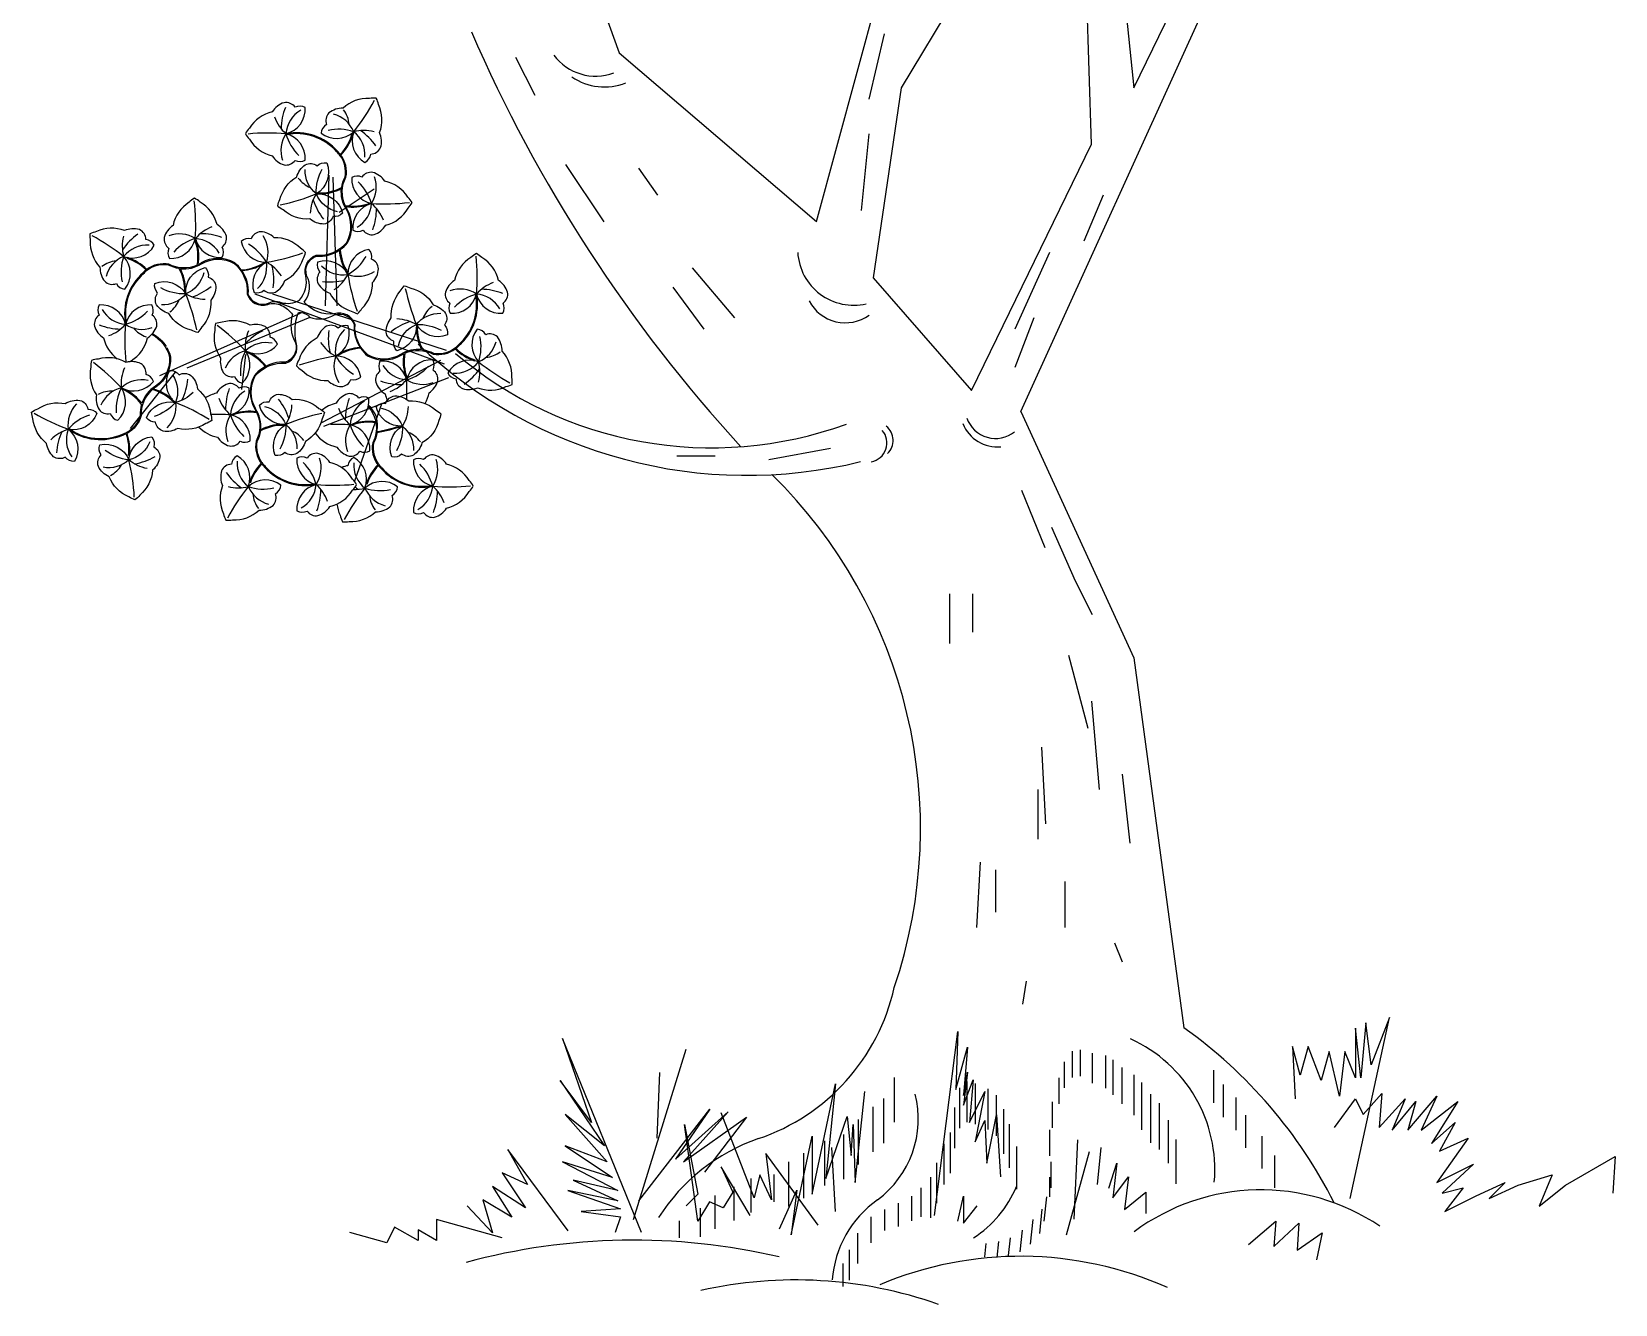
# Model space of a CAD drawing. Header units: millimetres. Extents: x 234.09 to 238.61, y 162.01 to 166.57.
# Drawn here: x 235.696 to 238.304, y 162.01 to 164.106 of the extents above; entities that cross this region are included whole.
import ezdxf

# ---------------------------------------------------------------- set-up
doc = ezdxf.new("R2010")
doc.units = ezdxf.units.MM
for name, color, linetype in [('62', 62, 'Continuous'), ('63', 63, 'Continuous'), ('CauleArvore', 253, 'Continuous')]:
    doc.layers.add(name, color=color, linetype=linetype)

msp = doc.modelspace()

# ---------------------------------------------------------------- linework, layer by layer
at = {"layer": '62'}
for p, q in [((237.867, 162.1844), (237.9319, 162.4822)), ((237.8843, 162.3829), (237.8757, 162.4649)), ((237.8757, 162.4649), (237.8757, 162.3829)), ((237.893, 162.4736), (237.8843, 162.3829)), ((237.9016, 162.4045), (237.893, 162.4736)), ((237.9319, 162.4822), (237.9016, 162.4045)), ((236.7001, 162.1283), (236.5704, 162.4477)), ((236.5704, 162.4477), (236.618, 162.3095)), ((237.1826, 162.1564), (237.2209, 162.4592)), ((237.2209, 162.4592), (237.2177, 162.3636)), ((236.6871, 162.1498), (236.7736, 162.4304)), ((237.2177, 162.3636), (237.2369, 162.4337)), ((237.2369, 162.4337), (237.2305, 162.354)), ((237.7849, 162.3872), (237.7719, 162.4347)), ((237.7719, 162.4347), (237.7763, 162.3484)), ((237.7979, 162.4347), (237.7849, 162.3872)), ((237.8195, 162.3786), (237.7979, 162.4347)), ((237.8324, 162.4261), (237.8195, 162.3786)), ((237.8497, 162.3527), (237.8324, 162.4261)), ((237.8584, 162.4261), (237.8497, 162.3527)), ((237.8757, 162.3829), (237.8584, 162.4261)), ((236.726, 162.2836), (236.7303, 162.3916)), ((237.2305, 162.354), (237.2369, 162.3923)), ((237.2369, 162.3923), (237.2305, 162.3381)), ((236.618, 162.3095), (236.5661, 162.3786)), ((236.5661, 162.3786), (236.6396, 162.2707)), ((236.9815, 162.1914), (237.0198, 162.3732)), ((237.0198, 162.3732), (237.0039, 162.2169)), ((237.0518, 162.2106), (237.0677, 162.3604)), ((237.2305, 162.3381), (237.2465, 162.3795)), ((237.2465, 162.3795), (237.2401, 162.3094)), ((237.2401, 162.3094), (237.2656, 162.3604)), ((237.2656, 162.3604), (237.2497, 162.2775)), ((237.8411, 162.3009), (237.8757, 162.3484)), ((237.8757, 162.3484), (237.8886, 162.3225)), ((237.8886, 162.3225), (237.9189, 162.357)), ((237.9189, 162.357), (237.9146, 162.3009)), ((237.9146, 162.3009), (237.9578, 162.3484)), ((237.9578, 162.3484), (237.9362, 162.2966)), ((237.9362, 162.2966), (237.9751, 162.3441)), ((237.9621, 162.2966), (238.0096, 162.3527)), ((237.9751, 162.3441), (237.9621, 162.2966)), ((238.0096, 162.3527), (237.9837, 162.2966)), ((237.9837, 162.2966), (238.0442, 162.3441)), ((238.0442, 162.3441), (238.001, 162.275)), ((236.6396, 162.2707), (236.5747, 162.3225)), ((236.5747, 162.3225), (236.6439, 162.2448)), ((236.6958, 162.1801), (236.8125, 162.3311)), ((236.8125, 162.3311), (236.7563, 162.2491)), ((236.7563, 162.2491), (236.8427, 162.3268)), ((236.8427, 162.3268), (236.7692, 162.2448)), ((236.7692, 162.2448), (236.873, 162.3182)), ((236.7932, 162.1468), (236.7709, 162.3062)), ((236.7709, 162.3062), (236.7932, 162.1914)), ((236.873, 162.3182), (236.8038, 162.2275)), ((236.8858, 162.1851), (236.8315, 162.3253)), ((237.0039, 162.2169), (237.039, 162.319)), ((237.039, 162.319), (237.0454, 162.2552)), ((237.0454, 162.2552), (237.0486, 162.3062)), ((237.0486, 162.3062), (237.0518, 162.2106)), ((237.2497, 162.2775), (237.2656, 162.3126)), ((237.2656, 162.3126), (237.2688, 162.2424)), ((237.2688, 162.2424), (237.2848, 162.3221)), ((237.2848, 162.3221), (237.2911, 162.2201)), ((238.001, 162.275), (238.0399, 162.3095)), ((238.0399, 162.3095), (238.014, 162.2621)), ((236.9464, 162.1245), (236.9815, 162.2871)), ((236.9815, 162.2871), (236.9815, 162.1914)), ((237.4124, 162.15), (237.4188, 162.2807)), ((238.0615, 162.2836), (238.0096, 162.2103)), ((238.014, 162.2621), (238.0615, 162.2836)), ((236.5793, 162.1309), (236.4804, 162.2648)), ((236.4804, 162.2648), (236.5123, 162.2074)), ((236.6439, 162.2448), (236.5747, 162.2707)), ((236.5747, 162.2707), (236.6525, 162.2189)), ((236.9911, 162.1404), (236.9049, 162.2584)), ((236.9049, 162.2584), (236.9145, 162.1819)), ((237.0198, 162.1628), (237.0134, 162.268)), ((237.3997, 162.1245), (237.438, 162.2616)), ((237.4508, 162.2074), (237.4571, 162.268)), ((238.2214, 162.2059), (238.3035, 162.2534)), ((238.3035, 162.2534), (238.2992, 162.193)), ((236.6525, 162.2189), (236.5704, 162.2448)), ((236.5704, 162.2448), (236.6612, 162.1973)), ((236.8794, 162.1564), (236.8315, 162.2361)), ((236.8315, 162.2361), (236.8507, 162.1946)), ((237.4699, 162.201), (237.4827, 162.2424)), ((237.4827, 162.2424), (237.4763, 162.1851)), ((238.0096, 162.2103), (238.0702, 162.2405)), ((238.0702, 162.2405), (238.0183, 162.193)), ((236.5091, 162.1691), (236.4548, 162.2042)), ((236.4548, 162.2042), (236.4868, 162.1532)), ((236.5123, 162.2074), (236.4708, 162.2265)), ((236.4708, 162.2265), (236.5091, 162.1691)), ((236.6612, 162.1973), (236.5877, 162.2146)), ((236.5877, 162.2146), (236.6612, 162.1801)), ((236.8953, 162.2233), (236.8858, 162.1851)), ((236.9145, 162.1819), (236.8953, 162.2233)), ((237.4763, 162.1851), (237.5018, 162.2201)), ((237.5018, 162.2201), (237.4954, 162.1659)), ((238.0183, 162.193), (238.0529, 162.2016)), ((238.0529, 162.2016), (238.0226, 162.1628)), ((238.0745, 162.1887), (238.122, 162.2103)), ((238.122, 162.2103), (238.0961, 162.1844)), ((238.0961, 162.1844), (238.1436, 162.2059)), ((238.1436, 162.2059), (238.1998, 162.2232)), ((238.1998, 162.2232), (238.1782, 162.1714)), ((238.1782, 162.1714), (238.2214, 162.2059)), ((236.4868, 162.1532), (236.4389, 162.1819)), ((236.4389, 162.1819), (236.4548, 162.1277)), ((236.6612, 162.1801), (236.5791, 162.1973)), ((236.5791, 162.1973), (236.6655, 162.1671)), ((236.7932, 162.1914), (236.774, 162.1723)), ((236.8123, 162.1787), (236.7932, 162.1468)), ((236.8347, 162.1691), (236.8123, 162.1787)), ((236.8507, 162.1946), (236.8347, 162.1691)), ((236.9273, 162.1341), (236.956, 162.1978)), ((236.956, 162.1978), (236.9464, 162.1245)), ((237.2209, 162.1468), (237.2305, 162.1883)), ((237.2305, 162.1883), (237.2305, 162.1436)), ((237.4954, 162.1659), (237.5305, 162.1946)), ((237.5305, 162.1946), (237.5305, 162.1596)), ((238.0226, 162.1628), (238.0745, 162.1887)), ((236.471, 162.1196), (236.363, 162.1498)), ((236.363, 162.1498), (236.363, 162.1153)), ((236.4548, 162.1277), (236.4133, 162.1723)), ((236.6655, 162.1671), (236.6007, 162.1628)), ((236.6007, 162.1628), (236.6655, 162.1542)), ((236.6655, 162.1542), (236.6569, 162.1283)), ((237.2305, 162.1436), (237.2528, 162.1723)), ((236.2809, 162.111), (236.2203, 162.1283)), ((236.2938, 162.1369), (236.2809, 162.111)), ((236.3327, 162.1153), (236.2938, 162.1369)), ((236.363, 162.1153), (236.3327, 162.1326)), ((236.3327, 162.1326), (236.3327, 162.1153)), ((237.6997, 162.1086), (237.7444, 162.1468)), ((237.7444, 162.1468), (237.7412, 162.1054)), ((237.7412, 162.1054), (237.7827, 162.1436)), ((237.7827, 162.1436), (237.7795, 162.099)), ((237.7795, 162.099), (237.821, 162.1277)), ((237.821, 162.1277), (237.8114, 162.0831))]:
    msp.add_line(p, q, dxfattribs=at)
for points in [[(236.2599, 163.9411, 0.127493), (236.2264, 163.941, 0.236268), (236.1932, 163.9699)], [(236.2449, 163.8991, 0.249386), (236.2264, 163.941, 0.13922), (236.1845, 163.9433, 0.13922)], [(236.1553, 163.8067, -0.127493), (236.1649, 163.8387, -0.236268), (236.1466, 163.8788)], [(236.1998, 163.8092, -0.249386), (236.1649, 163.8387, -0.13922), (236.1746, 163.8796, -0.13922)], [(236.2322, 163.7837, 0.249386), (236.2558, 163.8229, 0.13922), (236.2336, 163.8585, 0.13922)], [(236.2752, 163.7955, 0.127493), (236.2558, 163.8229, 0.236268), (236.2604, 163.8667)], [(235.8474, 163.769, 0.127493), (235.8476, 163.7356, 0.236268), (235.8186, 163.7024)], [(235.993, 163.7843, 0.127493), (235.9657, 163.765, 0.236268), (235.9219, 163.7696)], [(236.1074, 163.7035, 0.127493), (236.0826, 163.726, 0.236268), (236.0774, 163.7697)], [(235.8894, 163.754, 0.249386), (235.8476, 163.7356, 0.13922), (235.8453, 163.6937, 0.13922)], [(236.0048, 163.7413, 0.249386), (235.9657, 163.765, 0.13922), (235.9301, 163.7428, 0.13922)], [(236.0681, 163.6826, 0.249386), (236.0826, 163.726, 0.13922), (236.0531, 163.7558, 0.13922)], [(236.1734, 163.7204, 0.249386), (236.2168, 163.706, 0.13922), (236.2467, 163.7355, 0.13922)], [(235.9794, 163.7089, -0.249386), (235.9498, 163.674, -0.13922), (235.909, 163.6837, -0.13922)], [(236.1944, 163.6811, 0.127493), (236.2168, 163.706, 0.236268), (236.2606, 163.7111)], [(235.9819, 163.6645, -0.127493), (235.9498, 163.674, -0.236268), (235.9098, 163.6557)], [(236.2975, 163.6332, -0.127493), (236.3296, 163.6236, -0.236268), (236.3696, 163.642)], [(236.053, 163.6134, 0.127493), (236.0483, 163.5803, 0.236268), (236.0149, 163.5516)], [(236.2113, 163.6151, 0.249386), (236.1968, 163.5717, 0.13922), (236.2263, 163.5418, 0.13922)], [(236.3, 163.5887, -0.249386), (236.3296, 163.6236, -0.13922), (236.3704, 163.614, -0.13922)], [(236.0923, 163.5926, 0.249386), (236.0483, 163.5803, 0.13922), (236.04, 163.5391, 0.13922)], [(236.172, 163.5941, 0.127493), (236.1968, 163.5717, 0.236268), (236.202, 163.528)], [(236.39, 163.5436, 0.249386), (236.4319, 163.5621, 0.13922), (236.4341, 163.604, 0.13922)], [(236.432, 163.5286, 0.127493), (236.4319, 163.5621, 0.236268), (236.4608, 163.5953)], [(235.8489, 163.5524, 0.127493), (235.8439, 163.5193, 0.236268), (235.8103, 163.4908)], [(235.8881, 163.5312, 0.249386), (235.8439, 163.5193, 0.13922), (235.8353, 163.4782, 0.13922)], [(235.9282, 163.5405, -0.249386), (235.933, 163.495, -0.13922), (235.8977, 163.4722, -0.13922)], [(236.2746, 163.5563, 0.249386), (236.3137, 163.5327, 0.13922), (236.3494, 163.5549, 0.13922)], [(236.2864, 163.5134, 0.127493), (236.3137, 163.5327, 0.236268), (236.3575, 163.5281)], [(235.9621, 163.5115, -0.127493), (235.933, 163.495, -0.236268), (235.9185, 163.4534)], [(236.0472, 163.514, 0.249386), (236.0236, 163.4748, 0.13922), (236.0458, 163.4392, 0.13922)], [(236.0042, 163.5021, 0.127493), (236.0236, 163.4748, 0.236268), (236.019, 163.431)], [(236.0796, 163.4885, -0.249386), (236.1145, 163.4589, -0.13922), (236.1048, 163.4181, -0.13922)], [(236.1241, 163.491, -0.127493), (236.1145, 163.4589, -0.236268), (236.1328, 163.4189)], [(236.2013, 163.4856, 0.127493), (236.2206, 163.4583, 0.236268), (236.216, 163.4145)], [(236.2442, 163.4975, 0.249386), (236.2206, 163.4583, 0.13922), (236.2428, 163.4227, 0.13922)], [(236.2716, 163.4859, -0.249386), (236.3065, 163.4563, -0.13922), (236.2968, 163.4155, -0.13922)], [(236.3161, 163.4884, -0.127493), (236.3065, 163.4563, -0.236268), (236.3248, 163.4163)], [(235.8907, 163.4306, -0.249386), (235.8562, 163.4006, -0.13922), (235.8173, 163.4163, -0.13922)], [(235.8864, 163.3863, -0.127493), (235.8562, 163.4006, -0.236268), (235.8138, 163.3885)], [(236.0345, 163.3985, 0.249386), (236.053, 163.3567, 0.13922), (236.0949, 163.3544, 0.13922)], [(236.2265, 163.3959, 0.249386), (236.245, 163.3541, 0.13922), (236.2869, 163.3518, 0.13922)], [(236.0195, 163.3566, 0.127493), (236.053, 163.3567, 0.236268), (236.0862, 163.3277)], [(236.2255, 163.352, 0.073906), (236.245, 163.3541, 0.236268), (236.2782, 163.3252)]]:
    msp.add_lwpolyline(points, format="xyb", dxfattribs=at)
for centre, radius, start, end in [((236.2055, 163.945), 0.0985, 158.483, 179.4589), ((236.1634, 163.934), 0.0487, 119.6574, 175.67), ((236.1726, 163.9487), 0.0467, 5.6141, 37.1536), ((235.9631, 164.1526), 0.3378, 321.2118, 331.7714), ((236.159, 163.9877), 0.0667, 199.4906, 228.5531), ((236.0857, 163.6011), 0.3378, 85.0591, 95.6188), ((236.1557, 163.9103), 0.0492, 146.1879, 199.3614), ((236.1891, 163.9574), 0.0768, 194.8643, 226.5674), ((236.182, 163.8616), 0.0985, 34.6356, 55.6115), ((236.1727, 163.8925), 0.0467, 216.393, 247.9324), ((235.6285, 163.7868), 0.3378, 356.2981, 6.8577), ((236.0365, 164.1512), 0.3378, 281.7752, 292.3348), ((236.2536, 163.8589), 0.0985, 197.935, 218.9109), ((236.2777, 164.16), 0.3378, 266.2981, 276.8577), ((236.1654, 163.8136), 0.0985, 339.7219, 0.6979), ((235.6359, 163.4722), 0.3378, 51.2118, 61.7714), ((235.9269, 163.6911), 0.0985, 124.6356, 145.6115), ((235.9749, 163.6745), 0.0985, 69.7219, 90.6979), ((236.0299, 164.0597), 0.3378, 278.9788, 289.5384), ((235.8398, 163.6817), 0.0467, 95.6141, 127.1536), ((236.0368, 163.7922), 0.079, 273.5334, 303.1581), ((235.9963, 163.6971), 0.0985, 352.4026, 13.3785), ((236.092, 163.7028), 0.3378, 355.0591, 5.6188), ((236.1879, 163.7922), 0.0985, 262.4026, 283.3785), ((236.5505, 163.7587), 0.3378, 188.9788, 199.5384), ((236.4785, 163.6296), 0.0667, 109.4906, 138.5531), ((235.896, 163.6819), 0.0467, 306.393, 337.9324), ((235.6373, 163.5456), 0.3378, 11.7752, 22.3348), ((235.9297, 163.7627), 0.0985, 287.935, 308.9109), ((236.6421, 163.752), 0.3378, 191.7752, 202.3348), ((236.4012, 163.6328), 0.0492, 56.1879, 109.3614), ((236.4483, 163.5994), 0.0768, 104.8643, 136.5674), ((236.4249, 163.6251), 0.0487, 29.6574, 85.67), ((236.4358, 163.583), 0.0985, 68.483, 89.4589), ((235.8545, 163.6725), 0.0487, 209.6574, 265.67), ((235.8312, 163.6982), 0.0768, 284.8643, 316.5674), ((236.3834, 163.6158), 0.0467, 126.393, 157.9324), ((235.8436, 163.7146), 0.0985, 248.483, 269.4589), ((235.8009, 163.6681), 0.0667, 289.4906, 318.5531), ((236.1874, 163.5949), 0.3378, 175.0591, 185.6188), ((235.8782, 163.6648), 0.0492, 236.1879, 289.3614), ((235.8999, 163.6475), 0.0467, 219.4615, 251.001), ((235.801, 163.3501), 0.3378, 42.9618, 53.5214), ((236.1204, 163.5249), 0.0985, 116.3856, 137.3616), ((236.2831, 163.6006), 0.0985, 172.4026, 193.3785), ((236.3497, 163.5349), 0.0985, 107.935, 128.9109), ((235.5949, 163.2909), 0.3378, 42.5222, 53.0818), ((236.2496, 163.238), 0.3378, 98.9788, 109.5384), ((236.6435, 163.8254), 0.3378, 231.2118, 241.7714), ((236.4396, 163.6159), 0.0467, 275.6141, 307.1536), ((235.855, 163.5418), 0.0985, 334.1591, 355.1351), ((236.6509, 163.5109), 0.3378, 176.2981, 181.7574), ((236.3525, 163.6065), 0.0985, 304.6356, 325.6115), ((235.8281, 163.4672), 0.0467, 86.9246, 118.464), ((236.114, 163.4841), 0.0985, 159.7219, 180.6979), ((236.3045, 163.6232), 0.0985, 249.7219, 270.6979), ((235.8052, 163.4584), 0.0492, 135.4956, 188.6691), ((235.8095, 163.1805), 0.3378, 57.9993, 68.5589), ((236.0258, 163.4388), 0.0985, 17.935, 38.9109), ((236.3111, 163.4676), 0.0985, 159.7219, 180.6979), ((235.8732, 163.768), 0.3378, 239.2382, 249.7979), ((235.8154, 163.4016), 0.0768, 108.2896, 139.9927), ((236.0018, 163.1377), 0.3378, 86.2981, 91.8134), ((236.2429, 163.1464), 0.3378, 101.7752, 112.3348), ((236.1988, 163.1212), 0.3378, 86.2981, 91.8134), ((235.7753, 163.387), 0.0667, 106.3039, 135.3664), ((235.8355, 163.4059), 0.0985, 155.3981, 176.374), ((235.8021, 163.4337), 0.0487, 159.187, 215.1996), ((236.1067, 163.4051), 0.0467, 36.393, 67.9324), ((236.2987, 163.4025), 0.0467, 36.393, 67.9324), ((235.8497, 163.4913), 0.0985, 279.2455, 300.2214), ((236.1237, 163.3874), 0.0492, 326.1879, 19.3614), ((236.3157, 163.3848), 0.0492, 326.1879, 19.3614), ((235.8042, 163.4164), 0.0467, 297.7034, 329.2429), ((235.5279, 163.3209), 0.3378, 3.0856, 13.6452), ((236.0974, 163.436), 0.0985, 214.6356, 235.6115), ((236.0903, 163.3403), 0.0768, 14.8643, 46.5674), ((236.2823, 163.3377), 0.0768, 14.8643, 46.5674), ((236.3163, 163.145), 0.3378, 141.2118, 151.7714), ((236.116, 163.3637), 0.0487, 299.6574, 355.67), ((236.1937, 163.6966), 0.3378, 265.0591, 275.6188), ((236.1204, 163.31), 0.0667, 19.4906, 48.5531), ((236.0739, 163.3527), 0.0985, 338.483, 359.4589), ((236.5083, 163.1425), 0.3378, 141.2118, 151.7714), ((236.2894, 163.4334), 0.0985, 231.9295, 235.6115), ((236.308, 163.3611), 0.0487, 299.6574, 355.67), ((236.3857, 163.694), 0.3378, 265.0591, 275.6188), ((236.3124, 163.3074), 0.0667, 19.4906, 48.5531), ((236.2659, 163.3501), 0.0985, 338.483, 359.4589), ((236.1068, 163.349), 0.0467, 185.6141, 217.1536), ((236.2988, 163.3464), 0.0467, 185.6141, 217.1536), ((237.7201, 161.8476), 0.3508, 56.0434, 126.5574), ((236.6873, 161.0634), 1.0522, 76.8444, 105.1989), ((237.3241, 161.494), 0.595, 65.9752, 112.9138), ((236.9535, 161.3406), 0.7095, 70.6117, 102.6641)]:
    msp.add_arc(centre, radius, start, end, dxfattribs=at)
at = {"layer": '63'}
for points in [[(236.0923, 163.9739, 0.205226), (236.0548, 163.9467, 0.068851), (236.0482, 163.9377, 0.068851), (236.0548, 163.9287, 0.205226), (236.0923, 163.9014, 0.1746), (236.1118, 163.8864, 0.287728), (236.1298, 163.8939, 0.244009), (236.1465, 163.8942, 0.367619), (236.1148, 163.9377, 0.367619), (236.1465, 163.9811, 0.244009), (236.1298, 163.9814, 0.287728), (236.1118, 163.9889, 0.1746)], [(236.2264, 163.941, 0.367619), (236.2449, 163.8904, 0.244009), (236.2544, 163.9042, 0.287728), (236.2707, 163.9149, 0.1746), (236.2691, 163.9395, 0.205226), (236.2673, 163.9858, 0.068851), (236.2636, 163.9963, 0.068851), (236.2524, 163.9958, 0.205226), (236.2089, 163.9798, 0.1746), (236.1856, 163.972, 0.287728), (236.1818, 163.9529, 0.244009), (236.1727, 163.9389, 0.367619)], [(236.1649, 163.8387, -0.367619), (236.2081, 163.8067, -0.244009), (236.1923, 163.8015, -0.287728), (236.1774, 163.789, -0.1746), (236.1543, 163.7974, -0.205226), (236.1103, 163.8122, -0.068851), (236.1013, 163.8188, -0.068851), (236.105, 163.8294, -0.205226), (236.1326, 163.8666, -0.1746), (236.1467, 163.8867, -0.287728), (236.1661, 163.8849, -0.244009), (236.1822, 163.8897, -0.367619)], [(236.2558, 163.8229, 0.367619), (236.2251, 163.7787, 0.244009), (236.2418, 163.7788, 0.287728), (236.26, 163.7717, 0.1746), (236.2791, 163.7871, 0.205226), (236.316, 163.8152, 0.068851), (236.3225, 163.8243, 0.068851), (236.3156, 163.8332, 0.205226), (236.2776, 163.8596, 0.1746), (236.2577, 163.8741, 0.287728), (236.2399, 163.8663, 0.244009), (236.2232, 163.8656, 0.367619)], [(235.9657, 163.765, 0.367619), (236.0098, 163.7342, 0.244009), (236.0097, 163.7509, 0.287728), (236.0168, 163.7691, 0.1746), (236.0014, 163.7883, 0.205226), (235.9734, 163.8252, 0.068851), (235.9642, 163.8316, 0.068851), (235.9554, 163.8248, 0.205226), (235.929, 163.7867, 0.1746), (235.9144, 163.7669, 0.287728), (235.9223, 163.749, 0.244009), (235.9229, 163.7323, 0.367619)], [(235.8476, 163.7356, 0.367619), (235.8981, 163.754, 0.244009), (235.8844, 163.7635, 0.287728), (235.8736, 163.7798, 0.1746), (235.849, 163.7782, 0.205226), (235.8027, 163.7765, 0.068851), (235.7922, 163.7727, 0.068851), (235.7927, 163.7615, 0.205226), (235.8087, 163.718, 0.1746), (235.8165, 163.6947, 0.287728), (235.8357, 163.6909, 0.244009), (235.8497, 163.6818, 0.367619)], [(236.0826, 163.726, 0.367619), (236.0623, 163.6761, 0.244009), (236.0785, 163.6799, 0.287728), (236.0978, 163.677, 0.1746), (236.1131, 163.6962, 0.205226), (236.143, 163.7317, 0.068851), (236.1473, 163.742, 0.068851), (236.1387, 163.7491, 0.205226), (236.0957, 163.7665, 0.1746), (236.0732, 163.7764, 0.287728), (236.0575, 163.7648, 0.244009), (236.0414, 163.7605, 0.367619)], [(236.2168, 163.706, 0.367619), (236.167, 163.7263, 0.244009), (236.1708, 163.71, 0.287728), (236.1678, 163.6907, 0.1746), (236.1871, 163.6754, 0.205226), (236.2225, 163.6456, 0.068851), (236.2329, 163.6413, 0.068851), (236.24, 163.6499, 0.205226), (236.2574, 163.6928, 0.1746), (236.2673, 163.7154, 0.287728), (236.2557, 163.731, 0.244009), (236.2514, 163.7472, 0.367619)], [(236.4648, 163.6962, 0.205226), (236.4375, 163.7337, 0.068851), (236.4285, 163.7403, 0.068851), (236.4195, 163.7337, 0.205226), (236.3923, 163.6962, 0.1746), (236.3773, 163.6767, 0.287728), (236.3848, 163.6587, 0.244009), (236.3851, 163.642, 0.367619), (236.4285, 163.6737, 0.367619), (236.472, 163.642, 0.244009), (236.4723, 163.6587, 0.287728), (236.4798, 163.6767, 0.1746)], [(235.9498, 163.674, -0.367619), (235.9818, 163.7173, -0.244009), (235.987, 163.7014, -0.287728), (235.9996, 163.6865, -0.1746), (235.9911, 163.6634, -0.205226), (235.9763, 163.6195, -0.068851), (235.9697, 163.6104, -0.068851), (235.9592, 163.6141, -0.205226), (235.922, 163.6417, -0.1746), (235.9018, 163.6559, -0.287728), (235.9036, 163.6753, -0.244009), (235.8989, 163.6913, -0.367619)], [(236.3296, 163.6236, -0.367619), (236.2976, 163.5804, -0.244009), (236.2924, 163.5962, -0.287728), (236.2798, 163.6112, -0.1746), (236.2883, 163.6343, -0.205226), (236.3031, 163.6782, -0.068851), (236.3097, 163.6872, -0.068851), (236.3203, 163.6836, -0.205226), (236.3574, 163.6559, -0.1746), (236.3776, 163.6418, -0.287728), (236.3758, 163.6224, -0.244009), (236.3806, 163.6064, -0.367619)], [(236.0483, 163.5803, 0.367619), (236.1009, 163.5913, 0.244009), (236.0887, 163.6027, 0.287728), (236.0804, 163.6203, 0.1746), (236.0559, 163.6223, 0.205226), (236.0098, 163.6272, 0.068851), (235.9988, 163.625, 0.068851), (235.9977, 163.6138, 0.205226), (236.0073, 163.5685, 0.1746), (236.0117, 163.5443, 0.287728), (236.0301, 163.5378, 0.244009), (236.0427, 163.5268, 0.367619)], [(236.1968, 163.5717, 0.367619), (236.2171, 163.6215, 0.244009), (236.2009, 163.6178, 0.287728), (236.1816, 163.6207, 0.1746), (236.1663, 163.6014, 0.205226), (236.1364, 163.566, 0.068851), (236.1321, 163.5557, 0.068851), (236.1408, 163.5485, 0.205226), (236.1837, 163.5311, 0.1746), (236.2062, 163.5213, 0.287728), (236.2219, 163.5329, 0.244009), (236.2381, 163.5371, 0.367619)], [(236.4319, 163.5621, 0.367619), (236.3813, 163.5437, 0.244009), (236.395, 163.5341, 0.287728), (236.4058, 163.5179, 0.1746), (236.4304, 163.5195, 0.205226), (236.4767, 163.5212, 0.068851), (236.4872, 163.525, 0.068851), (236.4867, 163.5362, 0.205226), (236.4707, 163.5796, 0.1746), (236.4629, 163.603, 0.287728), (236.4438, 163.6068, 0.244009), (236.4297, 163.6159, 0.367619)], [(235.8439, 163.5193, 0.367619), (235.8967, 163.5299, 0.244009), (235.8845, 163.5414, 0.287728), (235.8763, 163.559, 0.1746), (235.8518, 163.5612, 0.205226), (235.8058, 163.5665, 0.068851), (235.7948, 163.5643, 0.068851), (235.7936, 163.5532, 0.205226), (235.8029, 163.5078, 0.1746), (235.8071, 163.4836, 0.287728), (235.8254, 163.4769, 0.244009), (235.8379, 163.4658, 0.367619)], [(235.933, 163.495, -0.367619), (235.9239, 163.548, -0.244009), (235.939, 163.5408, -0.287728), (235.9584, 163.5396, -0.1746), (235.9692, 163.5174, -0.205226), (235.9907, 163.4764, -0.068851), (235.9927, 163.4654, -0.068851), (235.9827, 163.4603, -0.205226), (235.937, 163.4525, -0.1746), (235.9129, 163.4478, -0.287728), (235.9001, 163.4625, -0.244009), (235.8853, 163.4701, -0.367619)], [(236.1145, 163.4589, -0.367619), (236.0713, 163.4909, -0.244009), (236.0871, 163.4962, -0.287728), (236.1021, 163.5087, -0.1746), (236.1251, 163.5002, -0.205226), (236.1691, 163.4855, -0.068851), (236.1781, 163.4789, -0.068851), (236.1745, 163.4683, -0.205226), (236.1468, 163.4311, -0.1746), (236.1327, 163.411, -0.287728), (236.1133, 163.4127, -0.244009), (236.0972, 163.408, -0.367619)], [(236.3065, 163.4563, -0.367619), (236.2633, 163.4883, -0.244009), (236.2791, 163.4936, -0.287728), (236.2941, 163.5061, -0.1746), (236.3171, 163.4976, -0.205226), (236.3611, 163.4829, -0.068851), (236.3701, 163.4763, -0.068851), (236.3665, 163.4657, -0.205226), (236.3388, 163.4285, -0.1746), (236.3247, 163.4084, -0.287728), (236.3053, 163.4101, -0.244009), (236.2892, 163.4054, -0.367619)], [(235.7208, 163.4278, -0.205226), (235.6984, 163.4683, -0.068851), (235.6962, 163.4793, -0.068851), (235.7061, 163.4846, -0.205226), (235.7516, 163.4933, -0.1746), (235.7756, 163.4986, -0.287728), (235.7887, 163.4842, -0.244009), (235.8037, 163.4769, -0.367619), (235.7566, 163.451, -0.367619), (235.7668, 163.3982, -0.244009), (235.7516, 163.405, -0.287728), (235.7321, 163.4059, -0.1746)], [(235.8562, 163.4006, -0.367619), (235.8943, 163.4385, -0.244009), (235.8971, 163.422, -0.287728), (235.9073, 163.4054, -0.1746), (235.8954, 163.3838, -0.205226), (235.8742, 163.3426, -0.068851), (235.8663, 163.3347, -0.068851), (235.8564, 163.3399, -0.205226), (235.8238, 163.3728, -0.1746), (235.806, 163.3898, -0.287728), (235.8107, 163.4088, -0.244009), (235.8084, 163.4253, -0.367619)], [(236.053, 163.3567, 0.367619), (236.0345, 163.4072, 0.244009), (236.025, 163.3935, 0.287728), (236.0088, 163.3827, 0.1746), (236.0104, 163.3582, 0.205226), (236.0121, 163.3119, 0.068851), (236.0159, 163.3013, 0.068851), (236.027, 163.3018, 0.205226), (236.0705, 163.3178, 0.1746), (236.0938, 163.3257, 0.287728), (236.0976, 163.3448, 0.244009), (236.1067, 163.3588, 0.367619)], [(236.1871, 163.3238, 0.205226), (236.2246, 163.351, 0.068851), (236.2312, 163.36, 0.068851), (236.2246, 163.369, 0.205226), (236.1871, 163.3962, 0.1746), (236.1676, 163.4112, 0.287728), (236.1496, 163.4037, 0.244009), (236.1329, 163.4035, 0.367619), (236.1646, 163.36, 0.367619), (236.1329, 163.3165, 0.244009), (236.1496, 163.3163, 0.287728), (236.1676, 163.3088, 0.1746)], [(236.3791, 163.3212, 0.205226), (236.4166, 163.3484, 0.068851), (236.4232, 163.3574, 0.068851), (236.4166, 163.3664, 0.205226), (236.3791, 163.3936, 0.1746), (236.3596, 163.4086, 0.287728), (236.3416, 163.4011, 0.244009), (236.3249, 163.4009, 0.367619), (236.3566, 163.3574, 0.367619), (236.3249, 163.3139, 0.244009), (236.3416, 163.3137, 0.287728), (236.3596, 163.3062, 0.1746)]]:
    msp.add_lwpolyline(points, format="xyb", close=True, dxfattribs=at)
for points in [[(236.2043, 163.9038, 0.036578), (236.1997, 163.9089, 0.26706), (236.1148, 163.9377)], [(236.2042, 163.9015, 0.046244), (236.1986, 163.9078, 0.267271), (236.1151, 163.9362, 0.267271)], [(236.2066, 163.8492, -0.086488), (236.2123, 163.8668, 0.20505), (236.2041, 163.9017, 0.20505)], [(236.2124, 163.8196, -0.235468), (236.2137, 163.8663, 0.206382), (236.2053, 163.9026, 0.26706)], [(236.0767, 163.7223, -0.112191), (236.0426, 163.7119, -0.164024), (236.0523, 163.6741, 0.399705), (236.0845, 163.658, -0.242829), (236.1068, 163.6598, 0.204138), (236.1373, 163.6639, 0.235905), (236.1475, 163.7036, -0.403135), (236.1648, 163.7377, 0.242397), (236.215, 163.7588, 0.261802), (236.2145, 163.8127, -0.170499), (236.2063, 163.8474, 0.20505)], [(236.2042, 163.7469, 0.067526), (236.2163, 163.758, 0.262665), (236.2158, 163.8135, -0.024866), (236.2132, 163.818, 0.206382)], [(236.3295, 163.6167, 0.111982), (236.3383, 163.5822, 0.170499), (236.3036, 163.5741, -0.261802), (236.2497, 163.5735, -0.242397), (236.2286, 163.6238, 0.403135), (236.1945, 163.6411, -0.246589), (236.145, 163.6603, 0.297406), (236.1489, 163.7041, -0.399705), (236.165, 163.7362, 0.164024), (236.2027, 163.7459, 0.112191), (236.2131, 163.7118)], [(235.8847, 163.7135, 0.036578), (235.8797, 163.7088, 0.26706), (235.8509, 163.624)], [(235.9689, 163.7215, -0.235468), (235.9222, 163.7228, 0.206382), (235.8859, 163.7144, 0.26706)], [(235.9393, 163.7157, -0.086488), (235.9217, 163.7214, 0.20505), (235.8868, 163.7132, 0.20505)], [(235.9499, 163.6809, 0.111982), (235.9411, 163.7155, 0.170499), (235.9759, 163.7236, -0.261802), (236.0297, 163.7242, -0.242397), (236.0508, 163.6739, 0.403135), (236.0849, 163.6566, -0.193811), (236.1078, 163.6551, -0.110591), (236.1257, 163.6402, 0.203779), (236.1305, 163.5936, -0.399705), (236.1144, 163.5615, 0.164024), (236.0767, 163.5517), (236.0752, 163.5508, 0.067526), (236.0631, 163.5397, 0.262665), (236.0636, 163.4842, -0.024866), (236.0662, 163.4797, 0.11396), (236.0301, 163.4771)], [(236.0416, 163.7133, 0.067526), (236.0306, 163.7254, 0.262665), (235.9751, 163.7249, -0.024866), (235.9706, 163.7223, 0.206382)], [(235.887, 163.7133, 0.046244), (235.8807, 163.7078, 0.267271), (235.8523, 163.6243, 0.267271)], [(236.3924, 163.5844, 0.046244), (236.3987, 163.5899, 0.267271), (236.4271, 163.6734, 0.267271)], [(236.3947, 163.5842, 0.036578), (236.3997, 163.5888, 0.26706), (236.4285, 163.6737)], [(235.858, 163.5623, 0.015462), (235.8599, 163.564, 0.205226), (235.8871, 163.6015, 0.1746), (235.9021, 163.621, 0.287728), (235.8946, 163.639, 0.244009), (235.8943, 163.6557, 0.367619), (235.8509, 163.624, 0.367619), (235.8074, 163.6557, 0.244009), (235.8071, 163.639, 0.287728), (235.7996, 163.621, 0.1746), (235.8146, 163.6015, 0.205226)], [(236.1076, 163.459, 0.111982), (236.0731, 163.4502, 0.170499), (236.0649, 163.485, -0.261802), (236.0644, 163.5388, -0.242397), (236.1146, 163.5599, 0.403135), (236.1319, 163.594, -0.148926), (236.1355, 163.6432, -0.248003), (236.1539, 163.6358, 0.232235), (236.1949, 163.6396, -0.399705), (236.2271, 163.6236, 0.164024), (236.2368, 163.5858, 0.112191), (236.2027, 163.5754)], [(235.8146, 163.6015, 0.180009), (235.8371, 163.5671, 0.068851)], [(235.8941, 163.6074, -0.206326), (235.9233, 163.5703, -0.261802), (235.8999, 163.5218, 0.170499), (235.8777, 163.4938, -0.20505)], [(235.8952, 163.6085, -0.128833), (235.9176, 163.5872, -0.262665)], [(235.9185, 163.5857, -0.067526), (235.9247, 163.5705, -0.262665), (235.9007, 163.5205, 0.024866), (235.8964, 163.5175, -0.206382)], [(236.2378, 163.5844, 0.067526), (236.2489, 163.5722, 0.262665), (236.3043, 163.5728, -0.024866), (236.3089, 163.5754, 0.206382)], [(236.3105, 163.5762, -0.235468), (236.3572, 163.5748, 0.206382), (236.3935, 163.5833, 0.26706)], [(236.3401, 163.582, -0.086488), (236.3577, 163.5763, 0.20505), (236.3926, 163.5845, 0.20505)], [(236.3137, 163.5327, 0.367619), (236.2696, 163.5634, 0.244009), (236.2697, 163.5467, 0.287728), (236.2626, 163.5286, 0.1746), (236.278, 163.5094, 0.048022), (236.2818, 163.4988, 0.068851)], [(236.3439, 163.4936, 0.079632), (236.3504, 163.511, 0.1746), (236.365, 163.5308, 0.287728), (236.3571, 163.5486, 0.244009), (236.3565, 163.5653, 0.367619), (236.3137, 163.5327, 0.367619)], [(235.895, 163.5164, 0.235468), (235.8764, 163.4735, -0.206382), (235.8533, 163.4443, -0.26706)], [(236.0236, 163.4748, 0.367619), (236.0543, 163.5189, 0.244009), (236.0376, 163.5188, 0.287728), (236.0195, 163.5259, 0.1746), (236.0003, 163.5105, 0.084418), (235.9822, 163.5026, 0.068851)], [(236.2206, 163.4583, 0.367619), (236.2514, 163.5024, 0.244009), (236.2347, 163.5023, 0.287728), (236.2165, 163.5094, 0.1746), (236.1973, 163.494, 0.112126), (236.1741, 163.4823, 0.068851)], [(235.8772, 163.4921, 0.086488), (235.8748, 163.4737, -0.20505), (235.8526, 163.4456, -0.20505)], [(236.2503, 163.4885, -0.316495), (236.2577, 163.4287, 0.206382), (236.2661, 163.3925, 0.26706)], [(235.9715, 163.4546, 0.150126), (236.0019, 163.4381, 0.1746), (236.0217, 163.4235, 0.287728), (236.0395, 163.4314, 0.244009), (236.0562, 163.432, 0.367619), (236.0236, 163.4748, 0.367619)], [(236.067, 163.478, -0.235468), (236.0657, 163.4313, 0.206382), (236.0741, 163.3951, 0.26706)], [(236.1629, 163.4449, 0.188629), (236.1989, 163.4216, 0.1746), (236.2187, 163.407, 0.287728), (236.2366, 163.4149, 0.244009), (236.2532, 163.4155, 0.367619), (236.2206, 163.4583, 0.367619)], [(235.852, 163.4436, -0.036578), (235.8456, 163.441, -0.26706), (235.7566, 163.451)], [(235.8528, 163.4457, -0.046244), (235.8451, 163.4424, -0.267271), (235.7574, 163.4522, -0.267271)], [(236.0729, 163.4484, -0.086488), (236.0671, 163.4308, 0.20505), (236.0754, 163.396, 0.20505)], [(236.2649, 163.4458, -0.086488), (236.2591, 163.4282, 0.20505), (236.2674, 163.3934, 0.20505)], [(236.245, 163.3541, 0.367619), (236.2265, 163.4046, 0.244009), (236.217, 163.3909, 0.147017), (236.207, 163.3876, 0.1746)], [(236.0751, 163.3939, 0.036578), (236.0797, 163.3888, 0.26706), (236.1646, 163.36)], [(236.0752, 163.3961, 0.046244), (236.0808, 163.3898, 0.267271), (236.1643, 163.3615, 0.267271)], [(236.2671, 163.3913, 0.036578), (236.2717, 163.3862, 0.26706), (236.3566, 163.3574)], [(236.2672, 163.3935, 0.046244), (236.2728, 163.3873, 0.267271), (236.3563, 163.3589, 0.267271)], [(236.1988, 163.3278, 0.082321), (236.2041, 163.3093, 0.068851), (236.2079, 163.2987, 0.068851), (236.219, 163.2992, 0.205226), (236.2625, 163.3152, 0.1746), (236.2858, 163.3231, 0.287728), (236.2896, 163.3422, 0.244009), (236.2987, 163.3562, 0.367619), (236.245, 163.3541, 0.367619)]]:
    msp.add_lwpolyline(points, format="xyb", dxfattribs=at)
for centre, radius, start, end in [((236.148, 163.9592), 0.079, 315.4702, 345.3911), ((236.148, 163.9592), 0.0805, 315.3179, 341.9949), ((236.1696, 163.9191), 0.079, 268.1555, 297.8525), ((236.1696, 163.9191), 0.0805, 271.5517, 297.1096), ((236.2257, 163.8975), 0.079, 260.3159, 290.4774), ((236.2257, 163.8975), 0.0805, 261.0758, 287.0812), ((235.891, 163.7348), 0.079, 350.3159, 20.4774), ((235.891, 163.7348), 0.0805, 351.0758, 17.0812), ((236.2831, 163.7518), 0.079, 183.5334, 213.1581), ((235.8293, 163.6571), 0.079, 45.4702, 71.9949), ((235.8293, 163.6571), 0.0805, 45.3179, 71.9949), ((235.8694, 163.6788), 0.079, 358.1555, 27.8525), ((236.41, 163.6189), 0.079, 178.1555, 207.8525), ((236.2426, 163.5055), 0.079, 93.5334, 123.1581), ((236.4501, 163.6405), 0.0805, 225.3179, 251.9949), ((236.4501, 163.6405), 0.079, 225.4702, 251.9949), ((236.019, 163.5053), 0.079, 38.3167, 67.1411), ((236.019, 163.5053), 0.0805, 38.1161, 63.7449), ((236.3884, 163.5629), 0.0805, 171.0758, 197.0812), ((236.3884, 163.5629), 0.079, 170.3159, 200.4774), ((235.814, 163.4445), 0.079, 37.0045, 66.7015), ((235.814, 163.4445), 0.0805, 37.7474, 63.3053), ((235.8739, 163.4402), 0.079, 44.3796, 74.5411), ((235.8739, 163.4402), 0.0805, 47.7758, 73.7812), ((236.0537, 163.4001), 0.079, 80.3159, 110.4774), ((236.2224, 163.4575), 0.0434, 346.4088, 49.179), ((236.1098, 163.3785), 0.079, 88.1555, 117.8525), ((236.2508, 163.3836), 0.079, 80.9334, 110.4774), ((236.2508, 163.3836), 0.0805, 81.301, 107.0812), ((236.2093, 163.7536), 0.3113, 280.233, 287.224), ((236.2093, 163.7536), 0.3128, 280.233, 288.1091), ((235.7774, 163.4174), 0.079, 352.8621, 19.3868), ((235.7774, 163.4174), 0.0805, 352.8621, 19.5391), ((236.1314, 163.3384), 0.0805, 135.3179, 161.9949), ((236.1314, 163.3384), 0.079, 135.4702, 161.9949), ((236.3234, 163.3358), 0.0805, 135.3179, 161.9949), ((236.3234, 163.3358), 0.079, 135.4702, 161.9949)]:
    msp.add_arc(centre, radius, start, end, dxfattribs=at)
at = {"layer": 'CauleArvore'}
for p, q in [((237.5106, 164.0131), (237.6963, 164.3955)), ((236.5593, 164.3607), (236.6637, 164.0711)), ((237.325, 163.4802), (237.7195, 164.3491)), ((237.4758, 164.3607), (237.5106, 164.0131)), ((237.441, 163.9205), (237.4294, 164.2912)), ((236.9886, 163.793), (237.1046, 164.2217)), ((237.2322, 164.1869), (237.1278, 164.0131)), ((237.0998, 164.102), (237.0745, 163.9947)), ((236.4928, 164.0641), (236.5244, 164.001)), ((236.6637, 164.0711), (236.9886, 163.793)), ((237.1278, 164.0131), (237.0814, 163.7003)), ((237.0745, 163.9378), (237.0619, 163.8115)), ((237.2438, 163.5149), (237.441, 163.9205)), ((236.575, 163.8873), (236.6382, 163.7926)), ((236.6951, 163.881), (236.7267, 163.8368)), ((236.1798, 163.6544), (236.1862, 163.8694)), ((236.1991, 163.6544), (236.1926, 163.8662)), ((236.2023, 163.8084), (236.2601, 163.847)), ((237.4602, 163.8368), (237.4286, 163.761)), ((237.3717, 163.7421), (237.3148, 163.6158)), ((236.7837, 163.7168), (236.8532, 163.6347)), ((237.0814, 163.7003), (237.2438, 163.5149)), ((236.3758, 163.5581), (236.0641, 163.6736)), ((236.379, 163.5805), (236.093, 163.6736)), ((236.752, 163.6853), (236.8026, 163.6158)), ((236.138, 163.6415), (235.9066, 163.5388)), ((236.1541, 163.6351), (235.9516, 163.5516)), ((237.3464, 163.6347), (237.3148, 163.5526)), ((236.048, 163.5741), (236.0416, 163.5163)), ((236.3694, 163.5645), (236.1733, 163.4618)), ((235.9323, 163.5452), (235.8584, 163.4521)), ((236.3823, 163.5356), (236.1766, 163.4554)), ((236.273, 163.4939), (236.228, 163.3655)), ((237.325, 163.4802), (237.5106, 163.0746)), ((236.7584, 163.4074), (236.8216, 163.4074)), ((236.9101, 163.4011), (237.0113, 163.42)), ((237.3257, 163.3506), (237.3644, 163.2565)), ((237.3755, 163.2897), (237.4143, 163.2012)), ((237.4143, 163.2012), (237.442, 163.1459)), ((237.2073, 163.1801), (237.2073, 163.098)), ((237.2452, 163.1801), (237.2452, 163.1169)), ((237.4033, 163.079), (237.4349, 162.959)), ((237.5106, 163.0746), (237.5934, 162.4652)), ((237.4412, 163.0032), (237.4539, 162.858)), ((237.359, 162.9275), (237.3654, 162.8012)), ((237.4918, 162.8833), (237.5045, 162.7696)), ((237.3527, 162.858), (237.3527, 162.7759)), ((237.2579, 162.738), (237.2516, 162.6307)), ((237.2832, 162.7254), (237.2832, 162.6559)), ((237.397, 162.7064), (237.397, 162.6307)), ((237.4792, 162.6054), (237.4918, 162.5738)), ((237.3338, 162.5422), (237.3274, 162.5044)), ((237.4091, 162.4267), (237.4091, 162.3837)), ((237.4223, 162.4289), (237.4223, 162.3859)), ((237.442, 162.4235), (237.442, 162.3739)), ((237.4641, 162.4195), (237.4641, 162.3658)), ((237.4765, 162.4125), (237.4765, 162.3551)), ((237.3959, 162.4092), (237.3959, 162.3662)), ((237.4912, 162.4002), (237.4912, 162.3403)), ((237.5109, 162.3878), (237.5109, 162.3215)), ((237.6418, 162.3957), (237.6418, 162.342)), ((237.116, 162.3835), (237.116, 162.3097)), ((237.2238, 162.3666), (237.2238, 162.2998)), ((237.2359, 162.3768), (237.2359, 162.3101)), ((237.2496, 162.3734), (237.2496, 162.3067)), ((237.2702, 162.3648), (237.2702, 162.2981)), ((237.3871, 162.3828), (237.3871, 162.3399)), ((237.5233, 162.3755), (237.5233, 162.2973)), ((237.6577, 162.3718), (237.6577, 162.3181)), ((237.0813, 162.3349), (237.0813, 162.2612)), ((237.0987, 162.3488), (237.0987, 162.2751)), ((237.2153, 162.334), (237.2153, 162.2673)), ((237.2842, 162.3543), (237.2842, 162.2876)), ((237.3761, 162.3433), (237.3761, 162.3004)), ((237.538, 162.3559), (237.538, 162.2758)), ((237.5528, 162.3411), (237.5528, 162.2651)), ((237.6789, 162.3507), (237.6789, 162.2969)), ((237.057, 162.3141), (237.057, 162.2404)), ((237.2965, 162.3314), (237.2965, 162.2577)), ((237.3053, 162.3069), (237.3053, 162.2347)), ((237.5676, 162.3134), (237.5676, 162.2423)), ((237.6948, 162.3215), (237.6948, 162.2678)), ((237.0015, 162.2794), (237.0015, 162.2057)), ((237.0327, 162.2898), (237.0327, 162.2161)), ((237.2084, 162.2929), (237.2084, 162.2261)), ((237.3717, 162.2973), (237.3717, 162.2543)), ((237.5799, 162.2812), (237.5799, 162.2082)), ((237.7214, 162.2871), (237.7214, 162.2334)), ((236.9668, 162.2586), (236.9668, 162.1849)), ((237.1981, 162.274), (237.1981, 162.2073)), ((237.3176, 162.27), (237.3176, 162.1996)), ((237.7426, 162.2553), (237.7426, 162.2016)), ((236.9425, 162.2448), (236.9425, 162.1711)), ((237.1861, 162.2432), (237.1861, 162.1764)), ((237.3739, 162.2446), (237.3739, 162.2016)), ((236.8522, 162.2032), (236.8522, 162.148)), ((236.88, 162.217), (236.88, 162.1614)), ((236.9182, 162.224), (236.9182, 162.1787)), ((237.1604, 162.202), (237.1604, 162.1542)), ((237.1758, 162.2192), (237.1758, 162.1524)), ((237.3725, 162.1868), (237.3725, 162.2191)), ((236.821, 162.1893), (236.821, 162.1345)), ((237.1226, 162.1763), (237.1226, 162.1383)), ((237.1449, 162.1883), (237.1449, 162.1474)), ((237.3672, 162.187), (237.3629, 162.1468)), ((236.7967, 162.1685), (236.7967, 162.1211)), ((237.078, 162.154), (237.078, 162.1111)), ((237.1003, 162.166), (237.1003, 162.1315)), ((237.3446, 162.1494), (237.3402, 162.1089)), ((237.3596, 162.1669), (237.3553, 162.1267)), ((236.762, 162.1477), (236.762, 162.1192)), ((237.0557, 162.127), (237.0557, 162.077)), ((237.327, 162.1319), (237.3232, 162.0965)), ((237.042, 162.0998), (237.042, 162.0496)), ((237.2671, 162.11), (237.2648, 162.088)), ((237.2882, 162.1135), (237.2854, 162.0868)), ((237.307, 162.1194), (237.3039, 162.0904)), ((237.0317, 162.0772), (237.0317, 162.0393))]:
    msp.add_line(p, q, dxfattribs=at)
for centre, radius, start, end in [((238.6748, 165.0839), 2.4577, 203.4513, 222.54), ((236.625, 164.1184), 0.0859, 216.4866, 290.156), ((236.6393, 164.1102), 0.0955, 235.8056, 291.5295), ((237.0496, 163.7476), 0.0923, 183.3245, 283.006), ((237.0359, 163.6938), 0.0674, 207.7337, 305.5148), ((236.8741, 164.1625), 0.7873, 226.5119, 283.7376), ((236.8156, 164.0696), 0.6491, 229.5212, 290.0164), ((237.0849, 163.4325), 0.0297, 313.7761, 51.9597), ((237.2863, 163.4838), 0.0618, 202.2644, 275.2726), ((237.2831, 163.486), 0.0501, 199.346, 308.8019), ((237.0731, 163.4284), 0.0313, 280.0239, 41.5719), ((236.3438, 162.7938), 0.8158, 341.2747, 45.5638), ((236.7834, 162.6059), 0.3411, 288.7051, 347.4698), ((237.1355, 161.8219), 0.7896, 26.726, 54.5586), ((237.4086, 162.2321), 0.2356, 354.9126, 65.7446), ((236.9893, 162.3157), 0.1667, 306.633, 14.0819), ((236.9978, 161.9807), 0.3198, 109.1685, 147.4002), ((237.1442, 162.2772), 0.1883, 303.0228, 337.1102), ((237.1911, 162.0372), 0.1773, 125.2341, 175.8409)]:
    msp.add_arc(centre, radius, start, end, dxfattribs=at)

doc.saveas('drawing.dxf')
